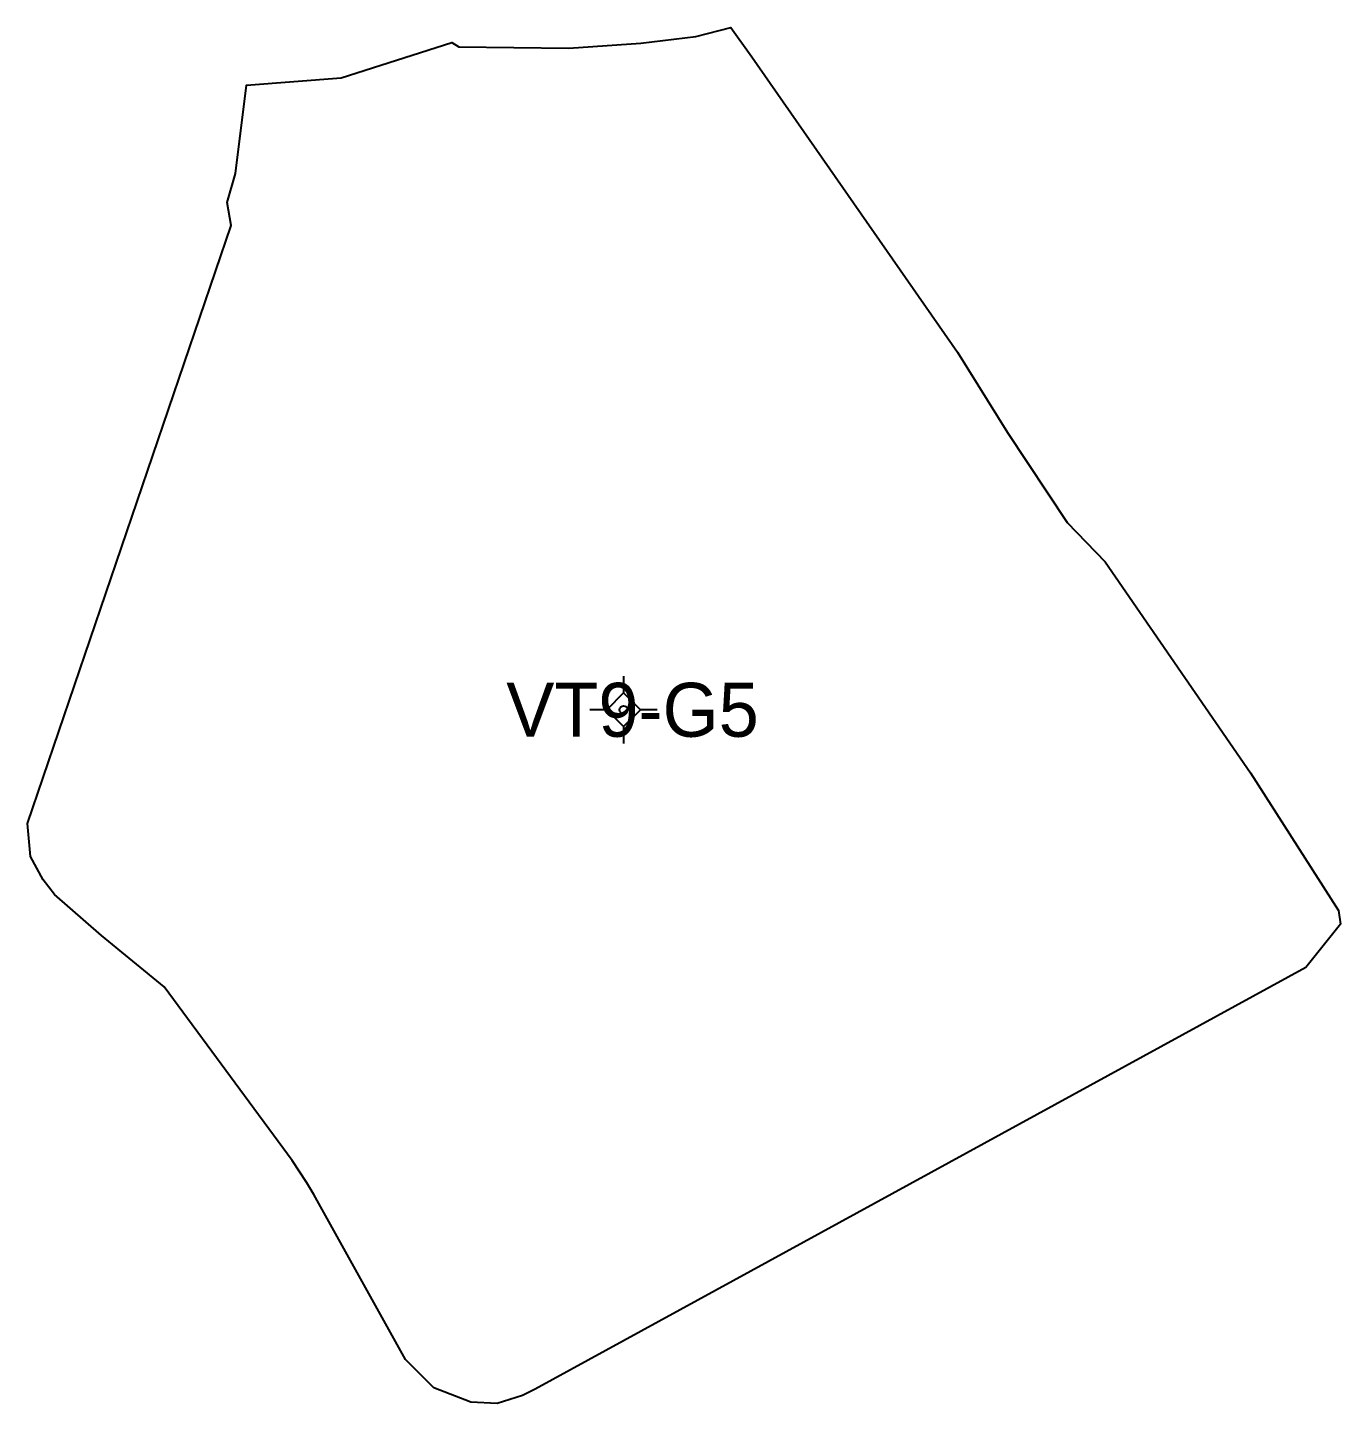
# Model space of a CAD drawing. Extents: x 543554 to 548996, y 1840763 to 1844578.
# Drawn here: x 544719.3 to 544768, y 1843403.8 to 1843454.8 of the extents above; entities that cross this region are included whole.
import ezdxf

# ---------------------------------------------------------------- set-up
doc = ezdxf.new("R2010")
doc.units = 0
for name, color, linetype in [('Level 11', 7, 'Continuous'), ('Level 16', 7, 'Continuous'), ('Level 30', 7, 'Continuous')]:
    doc.layers.add(name, color=color, linetype=linetype)

msp = doc.modelspace()

# ---------------------------------------------------------------- linework, layer by layer
at = {"layer": 'Level 11'}
for p, q in [((544741.43, 1843430.744), (544741.43, 1843430.119)), ((544741.43, 1843430.119), (544740.805, 1843429.494)), ((544742.055, 1843429.494), (544741.43, 1843430.119)), ((544740.805, 1843429.494), (544740.18, 1843429.494)), ((544740.805, 1843429.494), (544741.43, 1843428.869)), ((544741.43, 1843428.869), (544742.055, 1843429.494)), ((544742.68, 1843429.494), (544742.055, 1843429.494)), ((544741.43, 1843428.869), (544741.43, 1843428.244))]:
    msp.add_line(p, q, dxfattribs=at)
msp.add_circle((544741.43, 1843429.494), 0.15, dxfattribs=at)
at = {"layer": 'Level 30'}
msp.add_lwpolyline([(544768.011, 1843421.549), (544766.722, 1843419.941), (544738.153, 1843404.308), (544737.684, 1843404.074), (544736.74, 1843403.776), (544735.761, 1843403.823), (544734.399, 1843404.357), (544733.346, 1843405.411), (544729.945, 1843411.527), (544729.687, 1843411.955), (544729.136, 1843412.789), (544724.393, 1843419.226), (544722.068, 1843421.121), (544720.331, 1843422.649), (544719.91, 1843423.191), (544719.435, 1843424.052), (544719.328, 1843425.278), (544726.882, 1843447.453), (544726.725, 1843448.303), (544727.035, 1843449.377), (544727.446, 1843452.647), (544730.955, 1843452.924), (544735.066, 1843454.228), (544735.317, 1843454.078), (544739.394, 1843454.029), (544742.074, 1843454.209), (544744.113, 1843454.457), (544745.407, 1843454.788), (544746.188, 1843453.699), (544753.812, 1843442.749), (544755.665, 1843439.77), (544757.875, 1843436.432), (544759.281, 1843434.981), (544764.669, 1843427.153), (544767.942, 1843422.056), (544768.011, 1843421.549)], dxfattribs=at)

# ---------------------------------------------------------------- texts
at = {"layer": 'Level 16'}
msp.add_text('VT9-G5', height=2, dxfattribs=at).set_placement((544737.08, 1843428.494))

doc.saveas('drawing.dxf')
